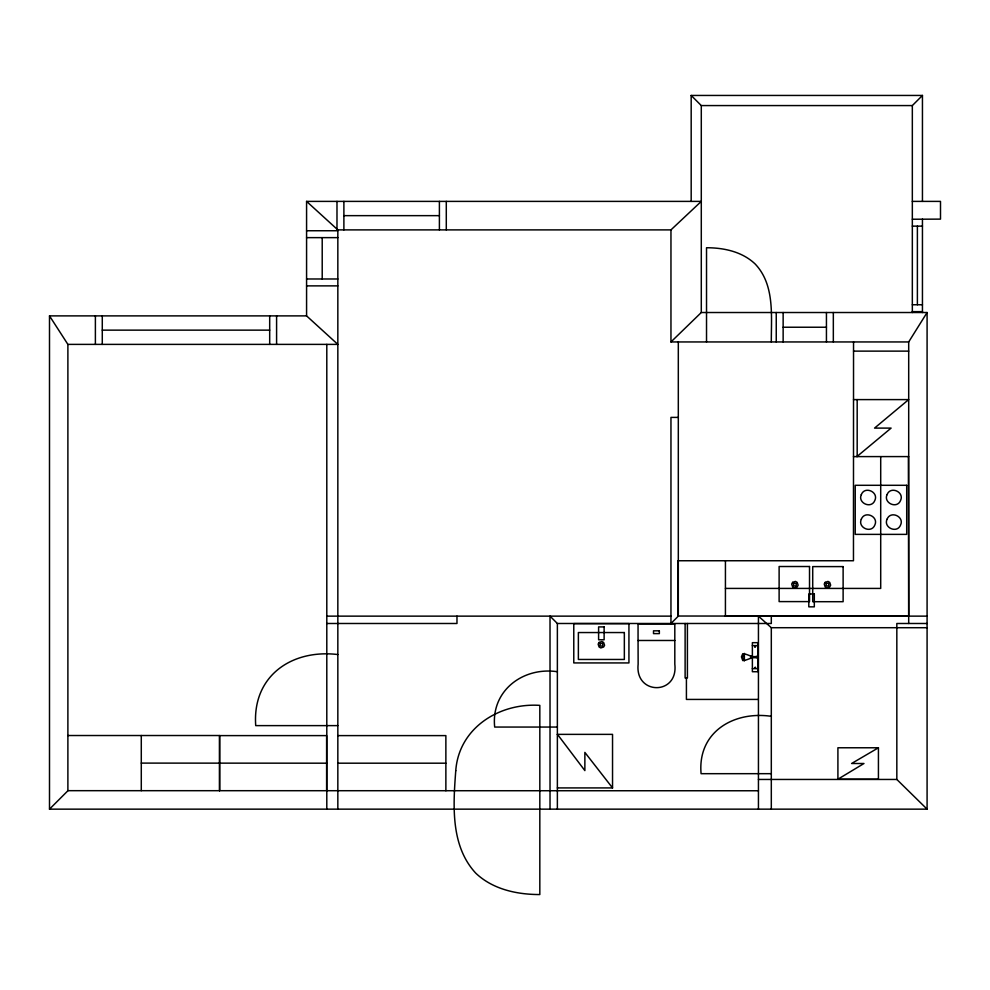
<?xml version="1.0" encoding="UTF-8"?>
<svg xmlns="http://www.w3.org/2000/svg" width="990" height="990" viewBox="0 0 990 990"><rect width="100%" height="100%" fill="white"/><g stroke="black" fill="none" stroke-linecap="round" stroke-linejoin="round"><path stroke-width="1.49" d="M908.696 623.49L908.696 341.946L927.086 312.518L701.291 312.518L670.96 341.946L670.96 229.89L701.291 201.391L306.578 201.391L306.578 315.884L337.838 344.384L67.889 344.384L49.5 315.884L306.578 315.884M49.5 315.884L49.5 809.152L67.889 790.763L67.889 344.384M922.445 95.448L691.181 95.448L701.291 105.571L912.335 105.571L922.445 95.448L922.445 201.391M856.907 456.588L891.099 428.101L874.554 428.101L908.672 399.601L853.504 399.601M837.911 779.217L863.973 763.5L851.61 763.5L878.427 747.772L878.427 779.217L837.911 779.217L837.911 747.772L878.427 747.772M912.335 201.391L940.5 201.391L940.5 219.124L912.335 219.236M343.889 215.647L439.399 215.647M912.335 226.128L922.445 226.128M670.96 229.89L336.984 229.89L336.984 201.391M306.578 230.744L337.838 230.744M306.578 237.637L337.838 237.637M306.578 278.982L337.838 278.982M306.578 285.875L337.838 285.875M912.335 304.747L922.445 304.747M912.335 311.64L922.445 311.64M783.14 327.232L826.44 327.232M102.279 330.14L269.688 330.14M670.96 341.946L908.696 341.946M853.541 351.128L908.696 351.128M678.311 417.396L670.96 417.396L670.96 623.49L678.311 616.139L678.311 341.946M853.467 456.6L908.672 456.588M725.423 588.419L880.704 588.419L880.704 456.712M725.423 616.028L908.696 616.139L908.424 456.712M326.799 616.139L670.96 616.139M927.086 616.139L677.804 616.028L677.804 560.748L853.467 560.748L853.541 341.946M326.799 623.49L456.972 623.49L456.972 616.139M550.019 809.152L550.019 616.139L557.37 623.49L771.309 623.49L771.309 616.139M927.086 623.49L896.829 623.49L896.829 779.452L927.086 809.152L927.086 312.518M758.439 809.152L758.439 616.139L771.309 627.71L927.086 627.71M638.055 640.481L638.142 664.166C634.677 695.339 678.546 695.586 674.809 664.166L674.809 623.96L638.055 623.96L638.055 640.481L674.809 640.481M752.375 645.616L757.981 645.616M337.838 654.538C291.567 648.982 252.141 676.108 255.717 725.62L337.838 725.62M757.981 655.912C752.239 658.573 747.599 653.623 742.748 653.746L741.436 656.853L742.748 660.553C747.599 660.664 752.239 655.739 757.981 658.387M752.375 668.596L757.981 668.683M557.37 671.715C523.104 666.629 490.854 690.636 494.678 727.056L557.37 727.056M757.994 699.423L686.416 699.423L686.416 677.779M771.309 716.315C733.714 710.771 697.368 732.055 701.081 773.685L771.309 773.673M557.37 734.37L612.538 734.37L612.538 787.916L557.37 787.916M67.889 735.521L219.582 735.521L219.582 790.676M337.838 735.607L445.871 735.607L445.871 790.763M141.285 763.104L326.613 763.191M337.838 763.191L445.871 763.191M758.439 779.452L896.829 779.452M67.889 790.676L758.439 790.763M49.5 809.152L927.086 809.152M306.578 201.391L337.838 229.89L337.838 809.152M612.538 787.916L584.867 752.4L584.867 770.604L557.469 734.37M922.445 219.124L922.445 312.518M917.384 226.128L917.384 304.747M912.335 105.571L912.335 312.518M857.179 399.601L857.179 456.588M833.332 312.518L833.332 341.946M826.44 312.518L826.44 341.946M783.14 312.518L783.14 341.946M776.247 312.518L776.247 341.946M771.309 341.946C771.222 315.773 774.885 284.699 755.11 263.946C742.191 251.658 723.851 247.735 706.526 247.748L706.526 341.946M771.309 627.71L771.309 809.152M752.375 655.912L752.375 642.671L757.981 642.671L757.981 671.727L752.375 671.727L752.375 658.387M750.63 655.912L750.63 658.387M725.435 560.748L725.423 616.126M701.291 105.571L701.291 312.518M691.181 95.448L691.181 201.391M687.407 623.502L687.407 677.952L685.117 677.952L685.117 623.502M557.37 623.49L557.37 809.152M446.292 201.391L446.292 229.89M439.399 201.391L439.399 229.89M343.889 201.391L343.889 229.89M326.799 344.384L326.799 809.152M326.613 790.763L326.613 735.607L219.582 735.607L219.582 790.763M322.208 237.637L322.208 278.982M276.594 315.884L276.594 344.384M269.688 315.897L269.688 344.396M141.285 735.521L141.285 790.676M102.279 315.897L102.279 344.396M95.386 315.884L95.386 344.384M455.759 770.74C453.173 805.278 450.376 845.794 475.782 873.192C492.81 889.379 516.978 894.564 539.822 894.552L539.822 705.375C499.467 702.677 458.828 727.786 455.759 770.74M861.312 494.641C857.402 503.019 871.435 509.392 874.875 500.371C878.786 491.993 864.753 485.62 861.312 494.641M861.312 519.23C857.402 527.596 871.435 533.969 874.875 524.947C878.786 516.582 864.753 510.209 861.312 519.23M887.052 494.641C883.142 503.019 897.188 509.392 900.603 500.371C904.526 491.993 890.493 485.62 887.052 494.641M887.052 519.23C883.142 527.596 897.175 533.969 900.603 524.947C904.538 516.582 890.493 510.196 887.052 519.23M754.726 646.779C756.372 648.339 754.949 643.884 754.726 646.779M755.234 668.312C753.737 668.201 756.323 665.874 755.234 668.312M743.428 654.489L742.649 657.843L744.369 660.875L744.369 653.425L743.428 654.489M793.596 583.333L793.596 585.932L796.207 585.932L796.207 583.333L793.596 583.333M599.086 642.448L598.146 644.156L599.086 647.002L600.794 647.943L603.628 647.002L604.581 645.282L603.628 642.448L601.92 641.508L599.086 642.448M600.064 643.413L600.064 646.024L602.663 646.024L602.663 643.413L600.064 643.413M792.631 582.355L791.691 584.063L792.631 586.909L794.339 587.85L797.173 586.909L798.126 585.201L797.173 582.355L795.465 581.415L792.631 582.355M825.165 582.355L824.225 584.063L825.165 586.909L826.873 587.85L829.719 586.909L830.66 585.201L829.719 582.355L827.999 581.415L825.165 582.355M826.143 583.333L826.143 585.932L828.741 585.932L828.741 583.333L826.143 583.333M906.704 485.298L855.224 485.298L855.224 534.377L906.704 534.377L906.704 485.298M809.523 566.515L779.118 566.515L779.118 601.598L809.523 601.598L809.523 566.515M843.121 566.602L812.716 566.602L812.716 601.697L843.121 601.697L843.121 566.602M814.312 593.975L808.805 593.975L808.805 606.845L814.312 606.845L814.312 593.975M628.935 623.626L573.779 623.626L573.779 662.929L628.935 662.929L628.935 623.626M604.123 626.905L598.604 626.905L598.604 639.775L604.123 639.775L604.123 626.905M659.352 630.828L653.511 630.828L653.511 633.612L659.352 633.612L659.352 630.828M624.343 632.548L578.37 632.548L578.37 659.464L624.343 659.464L624.343 632.548"/></g></svg>
